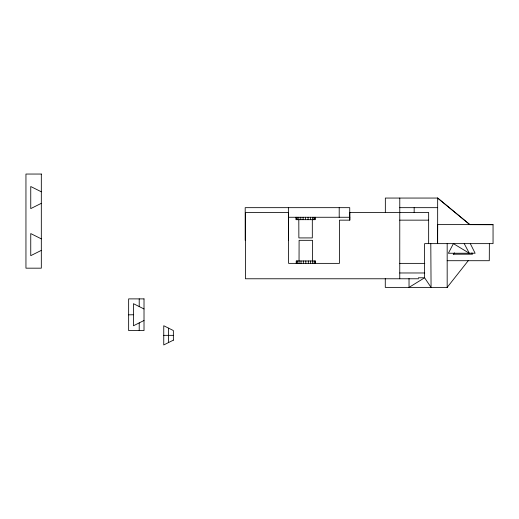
<?xml version="1.0" encoding="UTF-8"?>
<svg xmlns="http://www.w3.org/2000/svg" width="519" height="519" viewBox="0 0 519 519"><rect width="100%" height="100%" fill="white"/><g stroke="black" fill="none" stroke-linecap="round" stroke-linejoin="round"><path stroke-width="0.78" d="M437.66 243.638L437.66 198.057L385.345 198.057L385.345 212.466M489.365 243.638L489.287 260.707L447.177 260.707M437.562 243.638L437.66 224.617L493.05 224.617L493.05 243.638L424.6 243.638L424.6 277.782L431.068 287.383L430.802 243.638M469.87 224.656L437.66 198.057L469.87 224.656L493.05 224.733M453.768 254.2L454.385 252.792M468.235 260.707L447.177 287.383L447.177 243.638M41.319 203.325L30.751 208.606L30.751 186.516L41.319 191.796M41.319 250.385L30.751 255.672L30.751 233.576L41.319 238.863M144.016 320.495L133.448 325.776L133.448 303.686L144.016 308.967M128.647 314.845L133.448 314.754M399.779 198.057L399.779 207.665L437.66 207.665M349.761 212.466L428.649 212.466L428.649 243.366M288.376 217.266L349.735 217.266L349.735 207.665L245.195 207.665L245.195 240.323M349.8 212.466L349.8 220.153L339.439 220.153L339.439 263.373L288.609 263.373L288.609 212.466L245.429 212.466L245.429 278.774L418.658 278.774M399.753 220.153L428.649 220.153M453.223 254.2L472.517 254.2L471.933 252.792M399.753 263.373L424.789 263.373M399.753 272.975L424.75 272.975M418.372 277.782L424.6 277.782L409.037 287.383L409.024 278.58M447.521 287.383L385.28 287.383L385.28 278.58M163.751 335.345L173.359 335.345M464.22 243.638L469.319 253.24L453.398 243.638L448.39 253.24L475.125 253.24L470.324 243.638M349.787 217.078L349.8 220.153M399.779 207.665L399.753 278.774M414.162 207.665L414.162 212.466M339.205 207.665L339.205 217.266M315.429 263.373L315.429 260.973L296.219 260.973L296.219 263.373M315.195 217.266L315.195 219.673L295.986 219.673L295.986 217.266M315.104 260.973L315.104 263.373M314.871 217.266L314.864 219.673M314.144 260.973L314.144 263.373M313.911 217.266L313.911 219.673M312.62 260.973L312.62 263.373M312.548 260.973L312.548 240.323L299.1 240.323L299.035 263.373M312.386 217.266L312.386 219.673M312.315 219.673L312.315 237.923L298.866 237.923L298.801 217.266M310.628 260.973L310.628 263.373M310.394 217.266L310.394 219.673M308.312 260.973L308.312 263.373M308.078 217.266L308.078 219.673M305.827 260.973L305.827 263.373M305.594 217.266L305.594 219.673M303.343 260.973L303.343 263.373M303.109 217.266L303.109 219.673M301.026 260.973L301.026 263.373M300.793 217.266L300.793 219.673M297.51 260.973L297.51 263.373M297.277 217.266L297.277 219.673M296.55 260.973L296.544 263.373M296.317 217.266L296.317 219.673M288.376 207.665L288.408 240.323M168.552 328.144L168.552 342.553M139.215 298.886L139.215 306.567M139.215 322.896L139.215 330.577M173.359 340.153L163.751 344.953L163.751 325.744L173.359 330.545L173.359 340.153M41.319 174.047L25.95 174.047L25.95 268.174L41.319 268.174L41.319 174.047M144.016 298.886L128.647 298.886L128.647 330.577L144.016 330.577L144.016 298.886"/></g></svg>
